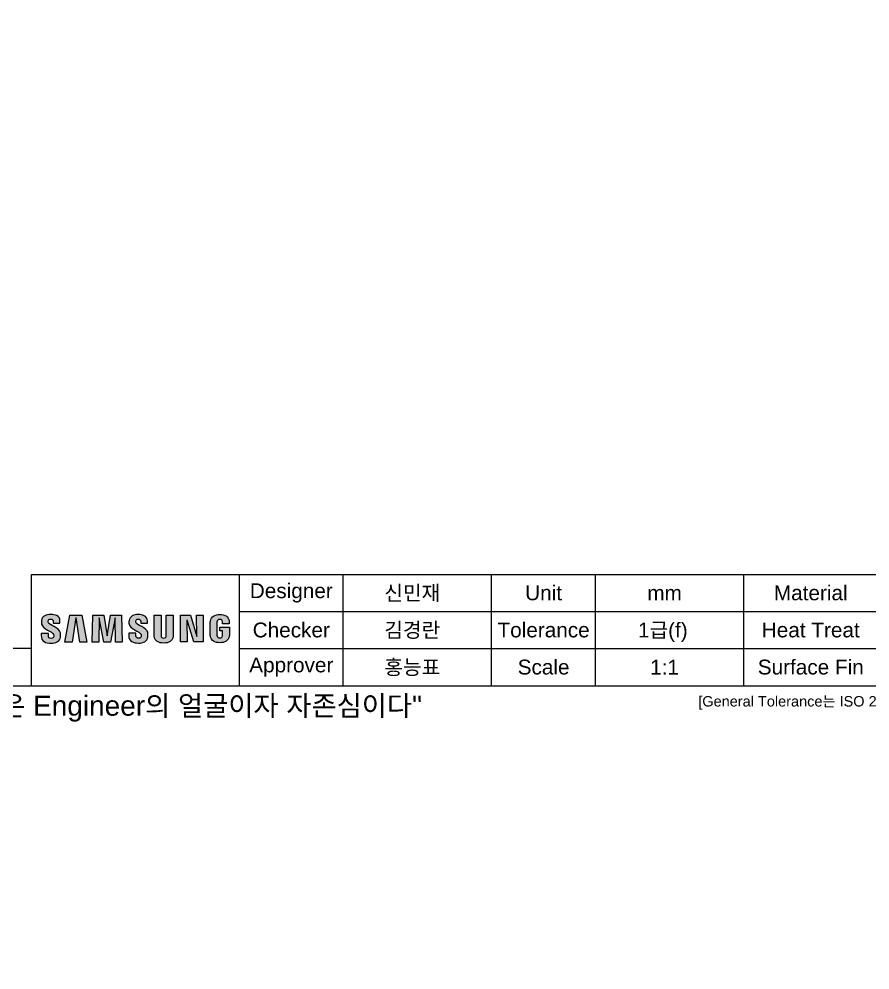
# Model space of a CAD drawing. Header units: millimetres. Extents: x 0 to 416, y -34 to 292.
# Drawn here: x 159.3 to 274, y -28.3 to 99.8 of the extents above; entities that cross this region are included whole.
import ezdxf
from ezdxf import colors
from ezdxf.entities.mleader import LeaderData, LeaderLine
from ezdxf.math import Vec2, Vec3

# ---------------------------------------------------------------- set-up
doc = ezdxf.new("R2010")
doc.units = ezdxf.units.MM
for name, color, linetype in [('Default', 7, 'Continuous'), ('Layer_1', 7, 'Continuous'), ('LOGO', 7, 'Continuous'), ('Template', 7, 'Continuous'), ('TEXT_CALLOUT', 7, 'Continuous')]:
    doc.layers.add(name, color=color, linetype=linetype)

# ---------------------------------------------------------------- blocks, each defined once
blk = doc.blocks.new('_Dot')
at = {"color": 0, "linetype": 'ByBlock', "lineweight": -2}
blk.add_line((-0.5, 0), (-1, 0), dxfattribs=at)
at = {"color": 0, "linetype": 'ByBlock', "const_width": 0.5}
blk.add_lwpolyline([(-0.25, 0, 1), (0.25, 0, 1)], format="xyb", close=True, dxfattribs=at)
blk = doc.blocks.new('SAMSUNG')
at = {"layer": 'Default', "linetype": 'Continuous'}
h = blk.add_hatch(color=7, dxfattribs=at)
edge = h.paths.add_edge_path()
edge.add_spline(control_points=[(-0.05, -0.28), (-0.05, -1.09), (0.59, -1.33), (1.27, -1.33), (1.92, -1.33), (2.46, -1.11), (2.55, -0.5), (2.59, -0.19), (2.56, 0.01), (2.54, 0.09), (2.39, 0.85), (1.01, 1.08), (0.91, 1.5), (0.9, 1.57), (0.9, 1.65), (0.91, 1.69), (0.93, 1.81), (1.01, 1.93), (1.24, 1.93), (1.45, 1.93), (1.58, 1.8), (1.58, 1.61), (1.58, 1.54), (1.58, 1.38), (1.58, 1.38)], knot_values=[0, 0, 0, 0, 0.125, 0.125, 0.125, 0.25, 0.25, 0.25, 0.375, 0.375, 0.375, 0.5, 0.5, 0.5, 0.625, 0.625, 0.625, 0.75, 0.75, 0.75, 0.875, 0.875, 0.875, 1, 1, 1, 1], degree=3, periodic=0)
edge.add_spline(control_points=[(1.58, 1.38), (1.58, 1.38), (2.48, 1.38), (2.48, 1.38)], knot_values=[0, 0, 0, 0, 1, 1, 1, 1], degree=3, periodic=0)
edge.add_spline(control_points=[(2.48, 1.38), (2.48, 1.38), (2.48, 1.64), (2.48, 1.64)], knot_values=[0, 0, 0, 0, 1, 1, 1, 1], degree=3, periodic=0)
edge.add_spline(control_points=[(2.48, 1.64), (2.48, 2.43), (1.77, 2.55), (1.26, 2.55), (0.62, 2.55), (0.09, 2.34), (-0.01, 1.74), (-0.03, 1.58), (-0.04, 1.44), (0, 1.26), (0.16, 0.52), (1.45, 0.3), (1.63, -0.17)], knot_values=[0, 0, 0, 0, 0.25, 0.25, 0.25, 0.5, 0.5, 0.5, 0.75, 0.75, 0.75, 1, 1, 1, 1], degree=3, periodic=0)
edge.add_spline(control_points=[(1.63, -0.17), (1.67, -0.26), (1.66, -0.37), (1.64, -0.44), (1.61, -0.56), (1.53, -0.68), (1.29, -0.68), (1.06, -0.68), (0.92, -0.55), (0.92, -0.35)], knot_values=[0, 0, 0, 0, 0.333333, 0.333333, 0.333333, 0.666667, 0.666667, 0.666667, 1, 1, 1, 1], degree=3, periodic=0)
edge.add_spline(control_points=[(0.92, -0.35), (0.92, -0.35), (0.92, 0), (0.92, 0)], knot_values=[0, 0, 0, 0, 1, 1, 1, 1], degree=3, periodic=0)
edge.add_spline(control_points=[(0.92, 0), (0.92, 0), (-0.05, 0), (-0.05, 0)], knot_values=[0, 0, 0, 0, 1, 1, 1, 1], degree=3, periodic=0)
edge.add_spline(control_points=[(-0.05, 0), (-0.05, 0), (-0.05, -0.28), (-0.05, -0.28)], knot_values=[0, 0, 0, 0, 1, 1, 1, 1], degree=3, periodic=0)
for points in [[(3.83, 2.43), (3.16, -1.19), (4.14, -1.19), (4.63, 2.1), (4.65, 2.1), (5.14, -1.19), (6.11, -1.19), (5.44, 2.43)], [(6.91, 2.43), (6.83, -1.19), (7.74, -1.19), (7.76, 2.07), (7.78, 2.07), (8.39, -1.19), (9.31, -1.19), (9.91, 2.07), (9.93, 2.07), (9.96, -1.19), (10.86, -1.19), (10.78, 2.43), (9.3, 2.43), (8.86, -0.34), (8.84, -0.34), (8.39, 2.43)], [(19.63, -1.15), (19.58, 1.79), (19.6, 1.79), (20.5, -1.15), (21.79, -1.15), (21.79, 2.43), (20.89, 2.43), (20.94, -0.41), (20.92, -0.41), (20.09, 2.43), (18.74, 2.43), (18.74, -1.15)]]:
    blk.add_hatch(color=7, dxfattribs=at).paths.add_polyline_path(points)
h = blk.add_hatch(color=7, dxfattribs=at)
edge = h.paths.add_edge_path()
edge.add_spline(control_points=[(14.26, 1.63), (14.26, 2.41), (13.55, 2.53), (13.04, 2.53), (12.41, 2.53), (11.89, 2.32), (11.79, 1.73), (11.76, 1.57), (11.76, 1.43), (11.8, 1.25), (11.95, 0.52), (13.23, 0.3), (13.41, -0.16)], knot_values=[0, 0, 0, 0, 0.25, 0.25, 0.25, 0.5, 0.5, 0.5, 0.75, 0.75, 0.75, 1, 1, 1, 1], degree=3, periodic=0)
edge.add_spline(control_points=[(13.41, -0.16), (13.45, -0.25), (13.44, -0.36), (13.42, -0.43), (13.39, -0.55), (13.31, -0.67), (13.07, -0.67), (12.85, -0.67), (12.71, -0.54), (12.71, -0.34)], knot_values=[0, 0, 0, 0, 0.333333, 0.333333, 0.333333, 0.666667, 0.666667, 0.666667, 1, 1, 1, 1], degree=3, periodic=0)
edge.add_spline(control_points=[(12.71, -0.34), (12.71, -0.34), (12.71, 0.01), (12.71, 0.01)], knot_values=[0, 0, 0, 0, 1, 1, 1, 1], degree=3, periodic=0)
edge.add_spline(control_points=[(12.71, 0.01), (12.71, 0.01), (11.75, 0.01), (11.75, 0.01)], knot_values=[0, 0, 0, 0, 1, 1, 1, 1], degree=3, periodic=0)
edge.add_spline(control_points=[(11.75, 0.01), (11.75, 0.01), (11.75, -0.27), (11.75, -0.27)], knot_values=[0, 0, 0, 0, 1, 1, 1, 1], degree=3, periodic=0)
edge.add_spline(control_points=[(11.75, -0.27), (11.75, -1.07), (12.38, -1.31), (13.05, -1.31), (13.7, -1.31), (14.24, -1.09), (14.32, -0.49), (14.36, -0.18), (14.33, 0.02), (14.32, 0.1), (14.17, 0.85), (12.8, 1.07), (12.7, 1.49), (12.69, 1.56), (12.69, 1.64), (12.7, 1.68), (12.72, 1.79), (12.8, 1.92), (13.03, 1.92), (13.24, 1.92), (13.36, 1.79), (13.36, 1.59), (13.36, 1.53), (13.36, 1.37), (13.36, 1.37)], knot_values=[0, 0, 0, 0, 0.125, 0.125, 0.125, 0.25, 0.25, 0.25, 0.375, 0.375, 0.375, 0.5, 0.5, 0.5, 0.625, 0.625, 0.625, 0.75, 0.75, 0.75, 0.875, 0.875, 0.875, 1, 1, 1, 1], degree=3, periodic=0)
edge.add_spline(control_points=[(13.36, 1.37), (13.36, 1.37), (14.26, 1.37), (14.26, 1.37)], knot_values=[0, 0, 0, 0, 1, 1, 1, 1], degree=3, periodic=0)
edge.add_spline(control_points=[(14.26, 1.37), (14.26, 1.37), (14.26, 1.63), (14.26, 1.63)], knot_values=[0, 0, 0, 0, 1, 1, 1, 1], degree=3, periodic=0)
h = blk.add_hatch(color=7, dxfattribs=at)
edge = h.paths.add_edge_path()
edge.add_spline(control_points=[(16.46, -0.65), (16.2, -0.65), (16.13, -0.47), (16.11, -0.38), (16.1, -0.35), (16.1, -0.29), (16.1, -0.25)], knot_values=[0, 0, 0, 0, 0.5, 0.5, 0.5, 1, 1, 1, 1], degree=3, periodic=0)
edge.add_spline(control_points=[(16.1, -0.25), (16.1, -0.25), (16.1, 2.43), (16.1, 2.43)], knot_values=[0, 0, 0, 0, 1, 1, 1, 1], degree=3, periodic=0)
edge.add_spline(control_points=[(16.1, 2.43), (16.1, 2.43), (15.18, 2.43), (15.18, 2.43)], knot_values=[0, 0, 0, 0, 1, 1, 1, 1], degree=3, periodic=0)
edge.add_spline(control_points=[(15.18, 2.43), (15.18, 2.43), (15.18, -0.16), (15.18, -0.16)], knot_values=[0, 0, 0, 0, 1, 1, 1, 1], degree=3, periodic=0)
edge.add_spline(control_points=[(15.18, -0.16), (15.18, -0.23), (15.19, -0.37), (15.19, -0.4), (15.26, -1.08), (15.79, -1.3), (16.46, -1.3), (17.12, -1.3), (17.66, -1.08), (17.72, -0.4), (17.72, -0.37), (17.73, -0.23), (17.73, -0.16)], knot_values=[0, 0, 0, 0, 0.25, 0.25, 0.25, 0.5, 0.5, 0.5, 0.75, 0.75, 0.75, 1, 1, 1, 1], degree=3, periodic=0)
edge.add_spline(control_points=[(17.73, -0.16), (17.73, -0.16), (17.73, 2.43), (17.73, 2.43)], knot_values=[0, 0, 0, 0, 1, 1, 1, 1], degree=3, periodic=0)
edge.add_spline(control_points=[(17.73, 2.43), (17.73, 2.43), (16.81, 2.43), (16.81, 2.43)], knot_values=[0, 0, 0, 0, 1, 1, 1, 1], degree=3, periodic=0)
edge.add_spline(control_points=[(16.81, 2.43), (16.81, 2.43), (16.81, -0.25), (16.81, -0.25)], knot_values=[0, 0, 0, 0, 1, 1, 1, 1], degree=3, periodic=0)
edge.add_spline(control_points=[(16.81, -0.25), (16.81, -0.29), (16.81, -0.35), (16.8, -0.38), (16.79, -0.47), (16.71, -0.65), (16.46, -0.65)], knot_values=[0, 0, 0, 0, 0.5, 0.5, 0.5, 1, 1, 1, 1], degree=3, periodic=0)
h = blk.add_hatch(color=7, dxfattribs=at)
edge = h.paths.add_edge_path()
edge.add_spline(control_points=[(24.02, -0.61), (23.75, -0.61), (23.66, -0.44), (23.65, -0.35), (23.64, -0.31), (23.64, -0.26), (23.64, -0.21)], knot_values=[0, 0, 0, 0, 0.5, 0.5, 0.5, 1, 1, 1, 1], degree=3, periodic=0)
edge.add_spline(control_points=[(23.64, -0.21), (23.64, -0.21), (23.64, 1.45), (23.64, 1.45)], knot_values=[0, 0, 0, 0, 1, 1, 1, 1], degree=3, periodic=0)
edge.add_spline(control_points=[(23.64, 1.45), (23.64, 1.51), (23.64, 1.57), (23.65, 1.62), (23.67, 1.71), (23.75, 1.88), (24.01, 1.88), (24.29, 1.88), (24.36, 1.7), (24.37, 1.62), (24.39, 1.57), (24.39, 1.48), (24.39, 1.48)], knot_values=[0, 0, 0, 0, 0.25, 0.25, 0.25, 0.5, 0.5, 0.5, 0.75, 0.75, 0.75, 1, 1, 1, 1], degree=3, periodic=0)
edge.add_spline(control_points=[(24.39, 1.48), (24.39, 1.48), (24.39, 1.28), (24.39, 1.28)], knot_values=[0, 0, 0, 0, 1, 1, 1, 1], degree=3, periodic=0)
edge.add_spline(control_points=[(24.39, 1.28), (24.39, 1.28), (25.3, 1.28), (25.3, 1.28)], knot_values=[0, 0, 0, 0, 1, 1, 1, 1], degree=3, periodic=0)
edge.add_spline(control_points=[(25.3, 1.28), (25.3, 1.28), (25.3, 1.4), (25.3, 1.4)], knot_values=[0, 0, 0, 0, 1, 1, 1, 1], degree=3, periodic=0)
edge.add_spline(control_points=[(25.3, 1.4), (25.3, 1.4), (25.3, 1.52), (25.29, 1.64), (25.23, 2.32), (24.66, 2.53), (24.02, 2.53), (23.38, 2.53), (22.83, 2.31), (22.75, 1.64), (22.74, 1.58), (22.73, 1.46), (22.73, 1.4)], knot_values=[0, 0, 0, 0, 0.25, 0.25, 0.25, 0.5, 0.5, 0.5, 0.75, 0.75, 0.75, 1, 1, 1, 1], degree=3, periodic=0)
edge.add_spline(control_points=[(22.73, 1.4), (22.73, 1.4), (22.73, -0.13), (22.73, -0.13)], knot_values=[0, 0, 0, 0, 1, 1, 1, 1], degree=3, periodic=0)
edge.add_spline(control_points=[(22.73, -0.13), (22.73, -0.19), (22.73, -0.24), (22.75, -0.37), (22.81, -1.02), (23.38, -1.26), (24.02, -1.26), (24.66, -1.26), (25.23, -1.02), (25.29, -0.37), (25.31, -0.24), (25.31, -0.19), (25.31, -0.13)], knot_values=[0, 0, 0, 0, 0.25, 0.25, 0.25, 0.5, 0.5, 0.5, 0.75, 0.75, 0.75, 1, 1, 1, 1], degree=3, periodic=0)
edge.add_spline(control_points=[(25.31, -0.13), (25.31, -0.13), (25.31, 0.85), (25.31, 0.85)], knot_values=[0, 0, 0, 0, 1, 1, 1, 1], degree=3, periodic=0)
edge.add_spline(control_points=[(25.31, 0.85), (25.31, 0.85), (24.02, 0.85), (24.02, 0.85)], knot_values=[0, 0, 0, 0, 1, 1, 1, 1], degree=3, periodic=0)
edge.add_spline(control_points=[(24.02, 0.85), (24.02, 0.85), (24.02, 0.32), (24.02, 0.32)], knot_values=[0, 0, 0, 0, 1, 1, 1, 1], degree=3, periodic=0)
edge.add_spline(control_points=[(24.02, 0.32), (24.02, 0.32), (24.4, 0.32), (24.4, 0.32)], knot_values=[0, 0, 0, 0, 1, 1, 1, 1], degree=3, periodic=0)
edge.add_spline(control_points=[(24.4, 0.32), (24.4, 0.32), (24.4, -0.21), (24.4, -0.21)], knot_values=[0, 0, 0, 0, 1, 1, 1, 1], degree=3, periodic=0)
edge.add_spline(control_points=[(24.4, -0.21), (24.4, -0.26), (24.39, -0.31), (24.39, -0.35), (24.37, -0.44), (24.28, -0.61), (24.02, -0.61)], knot_values=[0, 0, 0, 0, 0.5, 0.5, 0.5, 1, 1, 1, 1], degree=3, periodic=0)
at = {"layer": 'Layer_1', "color": 7, "linetype": 'Continuous'}
for p, q in [((3.16, -1.19), (3.83, 2.43)), ((3.16, -1.19), (3.83, 2.43)), ((3.83, 2.43), (5.44, 2.43)), ((3.83, 2.43), (5.44, 2.43)), ((4.63, 2.1), (4.14, -1.19)), ((4.63, 2.1), (4.14, -1.19)), ((4.65, 2.1), (4.63, 2.1)), ((4.65, 2.1), (4.63, 2.1)), ((5.14, -1.19), (4.65, 2.1)), ((5.14, -1.19), (4.65, 2.1)), ((5.44, 2.43), (6.11, -1.19)), ((5.44, 2.43), (6.11, -1.19)), ((6.83, -1.19), (6.91, 2.43)), ((6.83, -1.19), (6.91, 2.43)), ((6.91, 2.43), (8.39, 2.43)), ((6.91, 2.43), (8.39, 2.43)), ((7.76, 2.07), (7.74, -1.19)), ((7.76, 2.07), (7.74, -1.19)), ((7.78, 2.07), (7.76, 2.07)), ((7.78, 2.07), (7.76, 2.07)), ((8.39, -1.19), (7.78, 2.07)), ((8.39, -1.19), (7.78, 2.07)), ((8.39, 2.43), (8.84, -0.34)), ((8.39, 2.43), (8.84, -0.34)), ((8.86, -0.34), (9.3, 2.43)), ((8.86, -0.34), (9.3, 2.43)), ((9.3, 2.43), (10.78, 2.43)), ((9.3, 2.43), (10.78, 2.43)), ((9.91, 2.07), (9.31, -1.19)), ((9.91, 2.07), (9.31, -1.19)), ((9.93, 2.07), (9.91, 2.07)), ((9.93, 2.07), (9.91, 2.07)), ((9.96, -1.19), (9.93, 2.07)), ((9.96, -1.19), (9.93, 2.07)), ((10.78, 2.43), (10.86, -1.19)), ((10.78, 2.43), (10.86, -1.19)), ((18.74, -1.15), (18.74, 2.43)), ((18.74, 2.43), (20.09, 2.43)), ((18.74, 2.43), (20.09, 2.43)), ((18.74, -1.15), (18.74, 2.43)), ((19.6, 1.79), (19.58, 1.79)), ((19.58, 1.79), (19.63, -1.15)), ((19.58, 1.79), (19.63, -1.15)), ((19.6, 1.79), (19.58, 1.79)), ((20.5, -1.15), (19.6, 1.79)), ((20.5, -1.15), (19.6, 1.79)), ((20.09, 2.43), (20.92, -0.41)), ((20.09, 2.43), (20.92, -0.41)), ((20.94, -0.41), (20.89, 2.43)), ((20.89, 2.43), (21.79, 2.43)), ((20.89, 2.43), (21.79, 2.43)), ((20.94, -0.41), (20.89, 2.43)), ((21.79, 2.43), (21.79, -1.15)), ((21.79, 2.43), (21.79, -1.15)), ((4.14, -1.19), (3.16, -1.19)), ((4.14, -1.19), (3.16, -1.19)), ((6.11, -1.19), (5.14, -1.19)), ((6.11, -1.19), (5.14, -1.19)), ((7.74, -1.19), (6.83, -1.19)), ((7.74, -1.19), (6.83, -1.19)), ((9.31, -1.19), (8.39, -1.19)), ((9.31, -1.19), (8.39, -1.19)), ((8.84, -0.34), (8.86, -0.34)), ((8.84, -0.34), (8.86, -0.34)), ((10.86, -1.19), (9.96, -1.19)), ((10.86, -1.19), (9.96, -1.19)), ((19.63, -1.15), (18.74, -1.15)), ((19.63, -1.15), (18.74, -1.15)), ((21.79, -1.15), (20.5, -1.15)), ((21.79, -1.15), (20.5, -1.15)), ((20.92, -0.41), (20.94, -0.41)), ((20.92, -0.41), (20.94, -0.41))]:
    blk.add_line(p, q, dxfattribs=at)
for points, knots in [([(-0.05, -0.28), (-0.05, -1.09), (0.59, -1.33), (1.27, -1.33), (1.92, -1.33), (2.46, -1.11), (2.55, -0.5), (2.59, -0.19), (2.56, 0.01), (2.54, 0.09), (2.39, 0.85), (1.01, 1.08), (0.91, 1.5), (0.9, 1.57), (0.9, 1.65), (0.91, 1.69), (0.93, 1.81), (1.01, 1.93), (1.24, 1.93), (1.45, 1.93), (1.58, 1.8), (1.58, 1.61), (1.58, 1.54), (1.58, 1.38), (1.58, 1.38)], [0, 0, 0, 0, 0.125, 0.125, 0.125, 0.25, 0.25, 0.25, 0.375, 0.375, 0.375, 0.5, 0.5, 0.5, 0.625, 0.625, 0.625, 0.75, 0.75, 0.75, 0.875, 0.875, 0.875, 1, 1, 1, 1]), ([(2.48, 1.64), (2.48, 2.43), (1.77, 2.55), (1.26, 2.55), (0.62, 2.55), (0.09, 2.34), (-0.01, 1.74), (-0.03, 1.58), (-0.04, 1.44), (0, 1.26), (0.16, 0.52), (1.45, 0.3), (1.63, -0.17)], [0, 0, 0, 0, 0.25, 0.25, 0.25, 0.5, 0.5, 0.5, 0.75, 0.75, 0.75, 1, 1, 1, 1]), ([(11.75, -0.27), (11.75, -1.07), (12.38, -1.31), (13.05, -1.31), (13.7, -1.31), (14.24, -1.09), (14.32, -0.49), (14.36, -0.18), (14.33, 0.02), (14.32, 0.1), (14.17, 0.85), (12.8, 1.07), (12.7, 1.49), (12.69, 1.56), (12.69, 1.64), (12.7, 1.68), (12.72, 1.79), (12.8, 1.92), (13.03, 1.92), (13.24, 1.92), (13.36, 1.79), (13.36, 1.59), (13.36, 1.53), (13.36, 1.37), (13.36, 1.37)], [0, 0, 0, 0, 0.125, 0.125, 0.125, 0.25, 0.25, 0.25, 0.375, 0.375, 0.375, 0.5, 0.5, 0.5, 0.625, 0.625, 0.625, 0.75, 0.75, 0.75, 0.875, 0.875, 0.875, 1, 1, 1, 1]), ([(14.26, 1.63), (14.26, 2.41), (13.55, 2.53), (13.04, 2.53), (12.41, 2.53), (11.89, 2.32), (11.79, 1.73), (11.76, 1.57), (11.76, 1.43), (11.8, 1.25), (11.95, 0.52), (13.23, 0.3), (13.41, -0.16)], [0, 0, 0, 0, 0.25, 0.25, 0.25, 0.5, 0.5, 0.5, 0.75, 0.75, 0.75, 1, 1, 1, 1]), ([(22.73, 1.4), (22.73, 1.46), (22.74, 1.58), (22.75, 1.64), (22.83, 2.31), (23.38, 2.53), (24.02, 2.53), (24.66, 2.53), (25.23, 2.32), (25.29, 1.64), (25.3, 1.52), (25.3, 1.4), (25.3, 1.4)], [0, 0, 0, 0, 0.25, 0.25, 0.25, 0.5, 0.5, 0.5, 0.75, 0.75, 0.75, 1, 1, 1, 1]), ([(24.39, 1.48), (24.39, 1.48), (24.39, 1.57), (24.37, 1.62), (24.36, 1.7), (24.29, 1.88), (24.01, 1.88), (23.75, 1.88), (23.67, 1.71), (23.65, 1.62), (23.64, 1.57), (23.64, 1.51), (23.64, 1.45)], [0, 0, 0, 0, 0.25, 0.25, 0.25, 0.5, 0.5, 0.5, 0.75, 0.75, 0.75, 1, 1, 1, 1]), ([(1.63, -0.17), (1.67, -0.26), (1.66, -0.37), (1.64, -0.44), (1.61, -0.56), (1.53, -0.68), (1.29, -0.68), (1.06, -0.68), (0.92, -0.55), (0.92, -0.35)], [0, 0, 0, 0, 0.333333, 0.333333, 0.333333, 0.666667, 0.666667, 0.666667, 1, 1, 1, 1]), ([(13.41, -0.16), (13.45, -0.25), (13.44, -0.36), (13.42, -0.43), (13.39, -0.55), (13.31, -0.67), (13.07, -0.67), (12.85, -0.67), (12.71, -0.54), (12.71, -0.34)], [0, 0, 0, 0, 0.333333, 0.333333, 0.333333, 0.666667, 0.666667, 0.666667, 1, 1, 1, 1]), ([(17.73, -0.16), (17.73, -0.23), (17.72, -0.37), (17.72, -0.4), (17.66, -1.08), (17.12, -1.3), (16.46, -1.3), (15.79, -1.3), (15.26, -1.08), (15.19, -0.4), (15.19, -0.37), (15.18, -0.23), (15.18, -0.16)], [0, 0, 0, 0, 0.25, 0.25, 0.25, 0.5, 0.5, 0.5, 0.75, 0.75, 0.75, 1, 1, 1, 1]), ([(16.1, -0.25), (16.1, -0.29), (16.1, -0.35), (16.11, -0.38), (16.13, -0.47), (16.2, -0.65), (16.46, -0.65)], [0, 0, 0, 0, 0.5, 0.5, 0.5, 1, 1, 1, 1]), ([(16.46, -0.65), (16.71, -0.65), (16.79, -0.47), (16.8, -0.38), (16.81, -0.35), (16.81, -0.29), (16.81, -0.25)], [0, 0, 0, 0, 0.5, 0.5, 0.5, 1, 1, 1, 1]), ([(25.31, -0.13), (25.31, -0.19), (25.31, -0.24), (25.29, -0.37), (25.23, -1.02), (24.66, -1.26), (24.02, -1.26), (23.38, -1.26), (22.81, -1.02), (22.75, -0.37), (22.73, -0.24), (22.73, -0.19), (22.73, -0.13)], [0, 0, 0, 0, 0.25, 0.25, 0.25, 0.5, 0.5, 0.5, 0.75, 0.75, 0.75, 1, 1, 1, 1]), ([(23.64, -0.21), (23.64, -0.26), (23.64, -0.31), (23.65, -0.35), (23.66, -0.44), (23.75, -0.61), (24.02, -0.61)], [0, 0, 0, 0, 0.5, 0.5, 0.5, 1, 1, 1, 1]), ([(24.02, -0.61), (24.28, -0.61), (24.37, -0.44), (24.39, -0.35), (24.39, -0.31), (24.4, -0.26), (24.4, -0.21)], [0, 0, 0, 0, 0.5, 0.5, 0.5, 1, 1, 1, 1])]:
    blk.add_open_spline(points, degree=3, knots=knots, dxfattribs=at)
for points in [[(1.58, 1.38), (1.58, 1.38), (2.48, 1.38), (2.48, 1.38)], [(2.48, 1.38), (2.48, 1.38), (2.48, 1.64), (2.48, 1.64)], [(13.36, 1.37), (13.36, 1.37), (14.26, 1.37), (14.26, 1.37)], [(14.26, 1.37), (14.26, 1.37), (14.26, 1.63), (14.26, 1.63)], [(15.18, 2.43), (15.18, 2.43), (16.1, 2.43), (16.1, 2.43)], [(15.18, -0.16), (15.18, -0.16), (15.18, 2.43), (15.18, 2.43)], [(16.1, 2.43), (16.1, 2.43), (16.1, -0.25), (16.1, -0.25)], [(16.81, 2.43), (16.81, 2.43), (17.73, 2.43), (17.73, 2.43)], [(16.81, -0.25), (16.81, -0.25), (16.81, 2.43), (16.81, 2.43)], [(17.73, 2.43), (17.73, 2.43), (17.73, -0.16), (17.73, -0.16)], [(22.73, -0.13), (22.73, -0.13), (22.73, 1.4), (22.73, 1.4)], [(23.64, 1.45), (23.64, 1.45), (23.64, -0.21), (23.64, -0.21)], [(24.39, 1.28), (24.39, 1.28), (24.39, 1.48), (24.39, 1.48)], [(25.3, 1.4), (25.3, 1.4), (25.3, 1.28), (25.3, 1.28)], [(0.92, 0), (0.92, 0), (-0.05, 0), (-0.05, 0)], [(-0.05, 0), (-0.05, 0), (-0.05, -0.28), (-0.05, -0.28)], [(0.92, -0.35), (0.92, -0.35), (0.92, 0), (0.92, 0)], [(12.71, 0.01), (12.71, 0.01), (11.75, 0.01), (11.75, 0.01)], [(11.75, 0.01), (11.75, 0.01), (11.75, -0.27), (11.75, -0.27)], [(12.71, -0.34), (12.71, -0.34), (12.71, 0.01), (12.71, 0.01)], [(24.02, 0.85), (24.02, 0.85), (25.31, 0.85), (25.31, 0.85)], [(24.02, 0.32), (24.02, 0.32), (24.02, 0.85), (24.02, 0.85)], [(24.4, 0.32), (24.4, 0.32), (24.02, 0.32), (24.02, 0.32)], [(25.3, 1.28), (25.3, 1.28), (24.39, 1.28), (24.39, 1.28)], [(24.4, -0.21), (24.4, -0.21), (24.4, 0.32), (24.4, 0.32)], [(25.31, 0.85), (25.31, 0.85), (25.31, -0.13), (25.31, -0.13)]]:
    blk.add_open_spline(points, degree=3, dxfattribs=at)

msp = doc.modelspace()

# ---------------------------------------------------------------- linework, layer by layer
at = {"layer": 'Template', "color": 7, "linetype": 'Continuous'}
for p, q in [((161, 25), (411, 25)), ((161, 10), (161, 25)), ((189, 20), (189, 25)), ((203, 20), (203, 25)), ((223, 10), (223, 25)), ((237, 10), (237, 25)), ((257, 10), (257, 25)), ((189, 20), (411, 20)), ((189, 15), (189, 20)), ((203, 15), (203, 20)), ((161, 15), (63, 15)), ((189, 15), (411, 15)), ((189, 10), (189, 15)), ((203, 10), (203, 15)), ((10, 10), (411, 10))]:
    msp.add_line(p, q, dxfattribs=at)

# ---------------------------------------------------------------- block references
at = {"layer": 'Default', "color": 7}
msp.add_blockref('SAMSUNG', (162.3466, 17.0558), dxfattribs=at)

# ---------------------------------------------------------------- texts
at = {"layer": 'Default', "char_height": 2, "attachment_point": 5}
for s, insert, width in [('{\\fArial|b0||i0||c0|p34;\\C7;\\H2.;\\W1.;Designer}', (196, 22.5), 15.4), ('{\\fArial|b0||i0||c0|p34;\\C7;\\H2.;\\W1.;Unit}', (230, 22.5), 15.4), ('{\\fArial|b0||i0||c0|p34;\\C7;\\H2.;\\W1.;Material}', (266, 22.5), 19.8), ('{\\fArial|b0||i0||c0|p34;\\C7;\\H2.;\\W1.;Checker}', (196, 17.5), 15.4), ('{\\fArial|b0||i0||c0|p34;\\C7;\\H2.;\\W1.;Tolerance}', (230, 17.5), 15.4), ('{\\fArial|b0||i0||c0|p34;\\C7;\\H2.;\\W1.;Heat Treat}', (266, 17.5), 19.8), ('{\\fArial|b0||i0||c0|p34;\\C7;\\H2.;\\W1.;Approver}', (196, 12.5), 15.4), ('{\\fArial|b0||i0||c0|p34;\\C7;\\H2.;\\W1.;Scale}', (230, 12.5), 15.4), ('{\\fArial|b0||i0||c0|p34;\\C7;\\H2.;\\W1.;Surface Fin}', (266, 12.5), 19.8)]:
    msp.add_mtext(s, dxfattribs=dict(at, insert=insert, width=width))

# ---------------------------------------------------------------- leaders
at = {"layer": 'Default', "color": 7, "linetype": 'Continuous'}
ml = msp.add_multileader_mtext('Standard', dxfattribs=at)
ml.set_content('{\\pxsm0.9;\\fArial|b0||i0||c0|p34;\\W1.;"도면은 Engineer의 얼굴이자 자존심이다"\\P}', color=256)
ml.set_leader_properties()
ml.set_arrow_properties(name='DOT')
ml.build(insert=Vec2(0, 0))
ml.multileader.update_dxf_attribs({"dogleg_length": 0, "arrow_head_size": 2.16})
ctx = ml.context
ctx.base_point, ctx.char_height, ctx.arrow_head_size, ctx.landing_gap_size = Vec3(146.6527, 6.9113), 2.7, 2.16, 0.945
notes = []
notes.append((ctx, [(0, (0, 0, 0), (0, 0), (1, 0), 1, [])]))
ctx.mtext.insert = Vec3(148.6527, 8.6568)
at = {"layer": 'LOGO', "color": 7, "linetype": 'Continuous'}
ml = msp.add_multileader_mtext('Standard', dxfattribs=at)
ml.set_content('{\\pxsm0.9;\\fArial|b0||i0||c0|p34;\\W1.;CONFIDENTIAL\\P}', color=256)
ml.set_leader_properties()
ml.set_arrow_properties(name='DOT')
ml.build(insert=Vec2(0, 0))
ml.multileader.update_dxf_attribs({"leader_type": 0, "text_left_attachment_type": 4, "text_right_attachment_type": 4, "dogleg_length": 0, "arrow_head_size": 2.4})
ctx = ml.context
ctx.base_point, ctx.char_height, ctx.arrow_head_size, ctx.landing_gap_size = Vec3(377.1604, 289.9423), 3, 2.4, 1.05
ctx.left_attachment, ctx.right_attachment = 4, 4
notes.append((ctx, [(0, (0, 0, 0), (0, 0), (1, 0), 1, [])]))
ctx.mtext.insert = Vec3(379.1604, 291.4678)
at = {"layer": 'Template', "color": 7, "linetype": 'Continuous'}
ml = msp.add_multileader_mtext('Standard', dxfattribs=at)
ml.set_content('{\\pxsm0.9;\\fArial|b0||i0||c0|p34;\\W1.;D\\P}', color=256)
ml.set_leader_properties()
ml.set_arrow_properties(name='DOT')
ml.build(insert=Vec2(0, 0))
ml.multileader.update_dxf_attribs({"leader_type": 0, "dogleg_length": 0, "arrow_head_size": 1.76})
ctx = ml.context
ctx.base_point, ctx.char_height, ctx.arrow_head_size, ctx.landing_gap_size = Vec3(207.0652, 289.5), 2.2, 1.76, 0.77
notes.append((ctx, [(0, (0, 0, 0), (0, 0), (1, 0), 1, [])]))
ctx.mtext.insert = Vec3(209.0652, 290.6)
ml = msp.add_multileader_mtext('Standard', dxfattribs=at)
ml.set_content('{\\pxsm0.9;\\fArial|b0||i0||c0|p34;\\W1.;E\\P}', color=256)
ml.set_leader_properties()
ml.set_arrow_properties(name='DOT')
ml.build(insert=Vec2(0, 0))
ml.multileader.update_dxf_attribs({"leader_type": 0, "dogleg_length": 0, "arrow_head_size": 1.76})
ctx = ml.context
ctx.base_point, ctx.char_height, ctx.arrow_head_size, ctx.landing_gap_size = Vec3(267.0652, 289.5), 2.2, 1.76, 0.77
notes.append((ctx, [(0, (0, 0, 0), (0, 0), (1, 0), 1, [])]))
ctx.mtext.insert = Vec3(269.0652, 290.6)
ml = msp.add_multileader_mtext('Standard', dxfattribs=at)
ml.set_content('{\\pxsm0.9;\\fArial|b0||i0||c0|p34;\\W1.;F\\P}', color=256)
ml.set_leader_properties()
ml.set_arrow_properties(name='DOT')
ml.build(insert=Vec2(0, 0))
ml.multileader.update_dxf_attribs({"leader_type": 0, "dogleg_length": 0, "arrow_head_size": 1.76})
ctx = ml.context
ctx.base_point, ctx.char_height, ctx.arrow_head_size, ctx.landing_gap_size = Vec3(327.0652, 289.5), 2.2, 1.76, 0.77
notes.append((ctx, [(0, (0, 0, 0), (0, 0), (1, 0), 1, [])]))
ctx.mtext.insert = Vec3(329.0652, 290.6)
ml = msp.add_multileader_mtext('Standard', dxfattribs=at)
ml.set_content('{\\pxsm0.9;\\fArial|b0||i0||c0|p34;\\W1.;[General Tolerance는 ISO 2768-1 적용, 중심거리는 KS B 0420 4급, 판금/Frame은 KS B 0413 C급 적용]\\P}', color=256)
ml.set_leader_properties()
ml.set_arrow_properties(name='DOT')
ml.build(insert=Vec2(0, 0))
ml.multileader.update_dxf_attribs({"leader_type": 0, "dogleg_length": 0, "arrow_head_size": 1.12})
ctx = ml.context
ctx.base_point, ctx.char_height, ctx.arrow_head_size, ctx.landing_gap_size = Vec3(248.842, 7.7061), 1.4, 1.12, 0.49
notes.append((ctx, [(0, (0, 0, 0), (0, 0), (1, 0), 1, [])]))
ctx.mtext.insert = Vec3(250.842, 8.6)
at = {"layer": 'TEXT_CALLOUT', "color": 7, "linetype": 'Continuous'}
ml = msp.add_multileader_mtext('Standard', dxfattribs=at)
ml.set_content('{\\pxsm0.9;\\fArial|b0||i0||c0|p34;\\W1.;신민재\\P}', color=256)
ml.set_leader_properties()
ml.set_arrow_properties(name='DOT')
ml.build(insert=Vec2(0, 0))
ml.multileader.update_dxf_attribs({"dogleg_length": 0, "arrow_head_size": 0.7844})
ctx = ml.context
ctx.base_point, ctx.char_height, ctx.arrow_head_size, ctx.landing_gap_size = Vec3(206.5576, 22.432), 2, 0.7844, 0.7
ctx.text_align_type = 1
notes.append((ctx, [(0, (0, 0, 0), (0, 0), (1, 0), 1, [])]))
ctx.mtext.insert, ctx.mtext.alignment = Vec3(212.3, 23.5), 2
ml = msp.add_multileader_mtext('Standard', dxfattribs=at)
ml.set_content('{\\pxsm0.9;\\fArial|b1||i0||c0|p34;\\W1.;BRACKET-LED_BRKT_BASE\\P}', color=256)
ml.set_leader_properties()
ml.set_arrow_properties(name='DOT')
ml.build(insert=Vec2(0, 0))
ml.multileader.update_dxf_attribs({"dogleg_length": 0, "arrow_head_size": 0.6622})
ctx = ml.context
ctx.base_point, ctx.char_height, ctx.arrow_head_size, ctx.landing_gap_size = Vec3(360.2408, 22.1688), 2.4, 0.6622, 0.84
ctx.text_align_type = 1
notes.append((ctx, [(0, (0, 0, 0), (0, 0), (1, 0), 1, [])]))
ctx.mtext.insert, ctx.mtext.alignment = Vec3(385.3, 23.7), 2
ml = msp.add_multileader_mtext('Standard', dxfattribs=at)
ml.set_content('{\\pxsm0.9;\\fArial|b0||i0||c0|p34;\\W1.;A6061-T6\\P}', color=256)
ml.set_leader_properties()
ml.set_arrow_properties(name='DOT')
ml.build(insert=Vec2(0, 0))
ml.multileader.update_dxf_attribs({"dogleg_length": 0, "arrow_head_size": 1.6})
ctx = ml.context
ctx.base_point, ctx.char_height, ctx.arrow_head_size, ctx.landing_gap_size = Vec3(278.7692, 22.5319), 2, 1.6, 0.7
ctx.text_align_type = 1
notes.append((ctx, [(0, (0, 0, 0), (0, 0), (1, 0), 1, [])]))
ctx.mtext.insert, ctx.mtext.alignment = Vec3(286.8352, 23.5489), 2
ml = msp.add_multileader_mtext('Standard', dxfattribs=at)
ml.set_content('{\\pxsm0.9;\\fArial|b0||i0||c0|p34;\\W1.;-\\P}', color=256)
ml.set_leader_properties()
ml.set_arrow_properties(name='DOT')
ml.build(insert=Vec2(0, 0))
ml.multileader.update_dxf_attribs({"dogleg_length": 0, "arrow_head_size": 1.6})
ctx = ml.context
ctx.base_point, ctx.char_height, ctx.arrow_head_size, ctx.landing_gap_size = Vec3(327.423, 22.5), 2, 1.6, 0.7
ctx.text_align_type = 1
notes.append((ctx, [(0, (0, 0, 0), (0, 0), (1, 0), 1, [])]))
ctx.mtext.insert, ctx.mtext.alignment = Vec3(329.8, 23.5), 2
ml = msp.add_multileader_mtext('Standard', dxfattribs=at)
ml.set_content('{\\pxsm0.9;\\fArial|b0||i0||c0|p34;\\W1.;mm\\P}', color=256)
ml.set_leader_properties()
ml.build(insert=Vec2(0, 0))
ml.multileader.update_dxf_attribs({"dogleg_length": 0, "arrow_head_size": 1.6})
ctx = ml.context
ctx.base_point, ctx.char_height, ctx.arrow_head_size, ctx.landing_gap_size = Vec3(242.155, 22.5), 2, 1.6, 0.7
ctx.text_align_type = 1
notes.append((ctx, [(0, (0, 0, 0), (0, 0), (1, 0), 1, [])]))
ctx.mtext.insert, ctx.mtext.alignment = Vec3(246.3, 23.5), 2
ml = msp.add_multileader_mtext('Standard', dxfattribs=at)
ml.set_content('{\\pxsm0.9;\\fArial|b0||i0||c0|p34;\\W1.;김경란\\P}', color=256)
ml.set_leader_properties()
ml.set_arrow_properties(name='DOT')
ml.build(insert=Vec2(0, 0))
ml.multileader.update_dxf_attribs({"dogleg_length": 0, "arrow_head_size": 1.6})
ctx = ml.context
ctx.base_point, ctx.char_height, ctx.arrow_head_size, ctx.landing_gap_size = Vec3(206.462, 17.429), 2, 1.6, 0.7
ctx.text_align_type = 1
notes.append((ctx, [(0, (0, 0, 0), (0, 0), (1, 0), 1, [])]))
ctx.mtext.insert, ctx.mtext.alignment = Vec3(212.3, 18.5), 2
ml = msp.add_multileader_mtext('Standard', dxfattribs=at)
ml.set_content('{\\pxsm0.9;\\fArial|b0||i0||c0|p34;\\W1.;1급(f)\\P}', color=256)
ml.set_leader_properties()
ml.set_arrow_properties(name='DOT')
ml.build(insert=Vec2(0, 0))
ml.multileader.update_dxf_attribs({"dogleg_length": 0, "arrow_head_size": 1.6})
ctx = ml.context
ctx.base_point, ctx.char_height, ctx.arrow_head_size, ctx.landing_gap_size = Vec3(240.7174, 17.206), 2, 1.6, 0.7
notes.append((ctx, [(0, (0, 0, 0), (0, 0), (1, 0), 1, [])]))
ctx.mtext.insert = Vec3(242.7174, 18.5)
ml = msp.add_multileader_mtext('Standard', dxfattribs=at)
ml.set_content('{\\pxsm0.9;\\fArial|b0||i0||c0|p34;\\W1.;( 0.19 kg )\\P}', color=256)
ml.set_leader_properties()
ml.build(insert=Vec2(0, 0))
ml.multileader.update_dxf_attribs({"dogleg_length": 0, "arrow_head_size": 1.6})
ctx = ml.context
ctx.base_point, ctx.char_height, ctx.arrow_head_size, ctx.landing_gap_size = Vec3(321.9032, 17.1556), 2, 1.6, 0.7
ctx.text_align_type = 1
notes.append((ctx, [(0, (0, 0, 0), (0, 0), (1, 0), 1, [])]))
ctx.mtext.insert, ctx.mtext.alignment = Vec3(330.0522, 18.4496), 2
ml = msp.add_multileader_mtext('Standard', dxfattribs=at)
ml.set_content('{\\pxsm0.9;\\fArial|b0||i0||c0|p34;\\W1.;-\\P}', color=256)
ml.set_leader_properties()
ml.set_arrow_properties(name='DOT')
ml.build(insert=Vec2(0, 0))
ml.multileader.update_dxf_attribs({"dogleg_length": 0, "arrow_head_size": 0.632})
ctx = ml.context
ctx.base_point, ctx.char_height, ctx.arrow_head_size, ctx.landing_gap_size = Vec3(284.423, 17.5), 2, 0.632, 0.7
ctx.text_align_type = 1
notes.append((ctx, [(0, (0, 0, 0), (0, 0), (1, 0), 1, [])]))
ctx.mtext.insert, ctx.mtext.alignment = Vec3(286.8, 18.5), 2
ml = msp.add_multileader_mtext('Standard', dxfattribs=at)
ml.set_content('{\\pxsm0.9;\\fArial|b0||i0||c0|p34;\\W1.;2020-01-17\\P}', color=256)
ml.set_leader_properties()
ml.set_arrow_properties(name='DOT')
ml.build(insert=Vec2(0, 0))
ml.multileader.update_dxf_attribs({"dogleg_length": 0, "arrow_head_size": 0.7037})
ctx = ml.context
ctx.base_point, ctx.char_height, ctx.arrow_head_size, ctx.landing_gap_size = Vec3(365.9545, 17.4309), 2, 0.7037, 0.7
ctx.text_align_type = 1
notes.append((ctx, [(0, (0, 0, 0), (0, 0), (1, 0), 1, [])]))
ctx.mtext.insert, ctx.mtext.width, ctx.mtext.alignment = Vec3(374.9875, 18.4479), 30, 2
ml = msp.add_multileader_mtext('Standard', dxfattribs=at)
ml.set_content('{\\pxsm0.9;\\fArial|b0||i0||c0|p34;\\W1.;홍능표\\P}', color=256)
ml.set_leader_properties()
ml.set_arrow_properties(name='DOT')
ml.build(insert=Vec2(0, 0))
ml.multileader.update_dxf_attribs({"dogleg_length": 0, "arrow_head_size": 1.6})
ctx = ml.context
ctx.base_point, ctx.char_height, ctx.arrow_head_size, ctx.landing_gap_size = Vec3(206.4603, 12.429), 2, 1.6, 0.7
ctx.text_align_type = 1
notes.append((ctx, [(0, (0, 0, 0), (0, 0), (1, 0), 1, [])]))
ctx.mtext.insert, ctx.mtext.alignment = Vec3(212.3, 13.5), 2
ml = msp.add_multileader_mtext('Standard', dxfattribs=at)
ml.set_content('{\\pxsm0.9;\\fArial|b0||i0||c0|p34;\\W1.;백색 ANODIZING\\P}', color=256)
ml.set_leader_properties()
ml.set_arrow_properties(name='DOT')
ml.build(insert=Vec2(0, 0))
ml.multileader.update_dxf_attribs({"dogleg_length": 0, "arrow_head_size": 0.632})
ctx = ml.context
ctx.base_point, ctx.char_height, ctx.arrow_head_size, ctx.landing_gap_size = Vec3(274.202, 12.432), 2, 0.632, 0.7
ctx.text_align_type = 1
notes.append((ctx, [(0, (0, 0, 0), (0, 0), (1, 0), 1, [])]))
ctx.mtext.insert, ctx.mtext.alignment = Vec3(286.8, 13.5), 2
ml = msp.add_multileader_mtext('Standard', dxfattribs=at)
ml.set_content('{\\pxsm0.9;\\fArial|b1||i0||c0|p34;\\W1.;D107-93892A\\P}', color=256)
ml.set_leader_properties()
ml.set_arrow_properties(name='DOT')
ml.build(insert=Vec2(0, 0))
ml.multileader.update_dxf_attribs({"dogleg_length": 0, "arrow_head_size": 0.6461})
ctx = ml.context
ctx.base_point, ctx.char_height, ctx.arrow_head_size, ctx.landing_gap_size = Vec3(362.7228, 12.4772), 2.4, 0.6461, 0.84
ctx.text_align_type = 1
notes.append((ctx, [(0, (0, 0, 0), (0, 0), (1, 0), 1, [])]))
ctx.mtext.insert, ctx.mtext.alignment = Vec3(375.02, 13.7), 2
ml = msp.add_multileader_mtext('Standard', dxfattribs=at)
ml.set_content('{\\pxsm0.9;\\fArial|b0||i0||c0|p34;\\W1.;1/1\\P}', color=256)
ml.set_leader_properties()
ml.set_arrow_properties(name='DOT')
ml.build(insert=Vec2(0, 0))
ml.multileader.update_dxf_attribs({"dogleg_length": 0, "arrow_head_size": 0.584})
ctx = ml.context
ctx.base_point, ctx.char_height, ctx.arrow_head_size, ctx.landing_gap_size = Vec3(401.768, 12.483), 2, 0.584, 0.7
ctx.text_align_type = 1
notes.append((ctx, [(0, (0, 0, 0), (0, 0), (1, 0), 1, [])]))
ctx.mtext.insert, ctx.mtext.alignment = Vec3(405.3, 13.5), 2
ml = msp.add_multileader_mtext('Standard', dxfattribs=at)
ml.set_content('{\\pxsm0.9;\\fArial|b0||i0||c0|p34;\\W1.;000\\P}', color=256)
ml.set_leader_properties()
ml.set_arrow_properties(name='DOT')
ml.build(insert=Vec2(0, 0))
ml.multileader.update_dxf_attribs({"dogleg_length": 0, "arrow_head_size": 1.6})
ctx = ml.context
ctx.base_point, ctx.char_height, ctx.arrow_head_size, ctx.landing_gap_size = Vec3(391.8796, 12.483), 2, 1.6, 0.7
ctx.text_align_type = 1
notes.append((ctx, [(0, (0, 0, 0), (0, 0), (1, 0), 1, [])]))
ctx.mtext.insert, ctx.mtext.alignment = Vec3(396.0826, 13.5), 2
ml = msp.add_multileader_mtext('Standard', dxfattribs=at)
ml.set_content('{\\pxsm0.9;\\fArial|b0||i0||c0|p34;\\W1.;-\\P}', color=256)
ml.set_leader_properties()
ml.set_arrow_properties(name='DOT')
ml.build(insert=Vec2(0, 0))
ml.multileader.update_dxf_attribs({"dogleg_length": 0, "arrow_head_size": 1.6})
ctx = ml.context
ctx.base_point, ctx.char_height, ctx.arrow_head_size, ctx.landing_gap_size = Vec3(327.423, 12.5), 2, 1.6, 0.7
ctx.text_align_type = 1
notes.append((ctx, [(0, (0, 0, 0), (0, 0), (1, 0), 1, [])]))
ctx.mtext.insert, ctx.mtext.alignment = Vec3(329.8, 13.5), 2
ml = msp.add_multileader_mtext('Standard', dxfattribs=at)
ml.set_content('{\\pxsm0.9;\\fArial|b0||i0||c0|p34;\\W1.;1:1\\P}', color=256)
ml.set_leader_properties()
ml.build(insert=Vec2(0, 0))
ml.multileader.update_dxf_attribs({"dogleg_length": 0, "arrow_head_size": 1.6})
ctx = ml.context
ctx.base_point, ctx.char_height, ctx.arrow_head_size, ctx.landing_gap_size = Vec3(242.768, 12.5), 2, 1.6, 0.7
ctx.text_align_type = 1
notes.append((ctx, [(0, (0, 0, 0), (0, 0), (1, 0), 1, [])]))
ctx.mtext.insert, ctx.mtext.alignment = Vec3(246.3, 13.5), 2
ml = msp.add_multileader_mtext('Standard', dxfattribs=at)
ml.set_content('{\\pxsm0.9;\\fArial|b0||i0||c0|p34;\\W1.;신민재\\P}', color=256)
ml.set_leader_properties()
ml.set_arrow_properties(name='DOT')
ml.build(insert=Vec2(0, 0))
ml.multileader.update_dxf_attribs({"dogleg_length": 0, "arrow_head_size": 0.525})
ctx = ml.context
ctx.base_point, ctx.char_height, ctx.arrow_head_size, ctx.landing_gap_size = Vec3(362.0576, 7.832), 2, 0.525, 0.7
ctx.text_align_type = 1
notes.append((ctx, [(0, (0, 0, 0), (0, 0), (1, 0), 1, [])]))
ctx.mtext.insert, ctx.mtext.alignment = Vec3(367.8, 8.9), 2
ml = msp.add_multileader_mtext('Standard', dxfattribs=at)
ml.set_content('{\\pxsm0.9;\\fArial|b0||i0||c0|p34;\\W1.;010-9178-1453\\P}', color=256)
ml.set_leader_properties()
ml.set_arrow_properties(name='DOT')
ml.build(insert=Vec2(0, 0))
ml.multileader.update_dxf_attribs({"dogleg_length": 0, "arrow_head_size": 0.5782})
ctx = ml.context
ctx.base_point, ctx.char_height, ctx.arrow_head_size, ctx.landing_gap_size = Vec3(381.455, 7.883), 2, 0.5782, 0.7
ctx.text_align_type = 1
notes.append((ctx, [(0, (0, 0, 0), (0, 0), (1, 0), 1, [])]))
ctx.mtext.insert, ctx.mtext.alignment = Vec3(392.8, 8.9), 2
for ctx, leaders in notes:
    for number, flags, end, landing, length, lines in leaders:
        leader = LeaderData()
        leader.index, (leader.has_last_leader_line, leader.has_dogleg_vector, leader.attachment_direction) = number, flags
        leader.last_leader_point, leader.dogleg_vector, leader.dogleg_length = Vec3(end), Vec3(landing), length
        for number, points, colour, breaks in lines:
            line = LeaderLine()
            line.index, line.vertices, line.color, line.breaks = number, Vec3.list(points), colors.encode_raw_color(colour), breaks
            leader.lines.append(line)
        ctx.leaders.append(leader)

doc.saveas('drawing.dxf')
